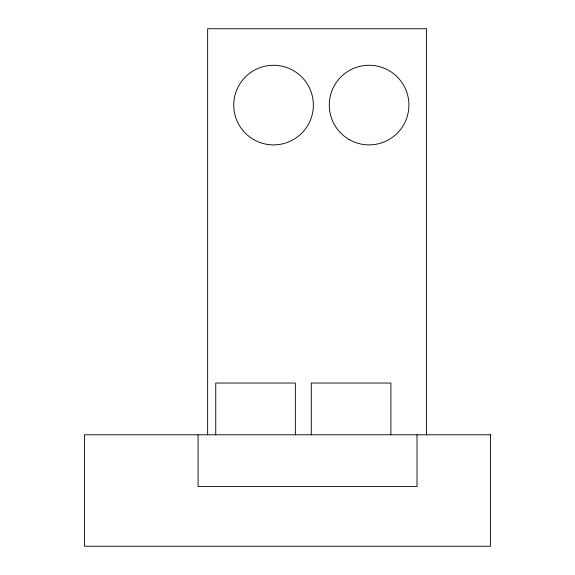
<?xml version="1.0" encoding="UTF-8"?>
<svg xmlns="http://www.w3.org/2000/svg" width="575" height="575" viewBox="0 0 575 575"><rect width="100%" height="100%" fill="white"/><g stroke="black" fill="none" stroke-linecap="round" stroke-linejoin="round"><path stroke-width="0.86" d="M426.578 434.786L426.578 28.75L207.64 28.75L207.64 434.786M417.012 434.786L417.012 486.536L198.066 486.536L198.066 434.786M390.899 434.786L390.899 383.036L311.283 383.036L311.283 434.786M295.363 434.786L295.363 383.036L215.747 383.036L215.747 434.786M490.518 434.786L84.482 434.786L84.482 546.25L490.518 546.25L490.518 434.786M253.654 139.553A39.804 39.804 0 0 0 313.361 105.074A39.804 39.804 0 0 0 253.654 70.603A39.804 39.804 0 0 0 253.654 139.553M349.19 139.553A39.804 39.804 0 0 0 408.904 105.074A39.804 39.804 0 0 0 349.19 70.603A39.804 39.804 0 0 0 349.19 139.553"/></g></svg>
